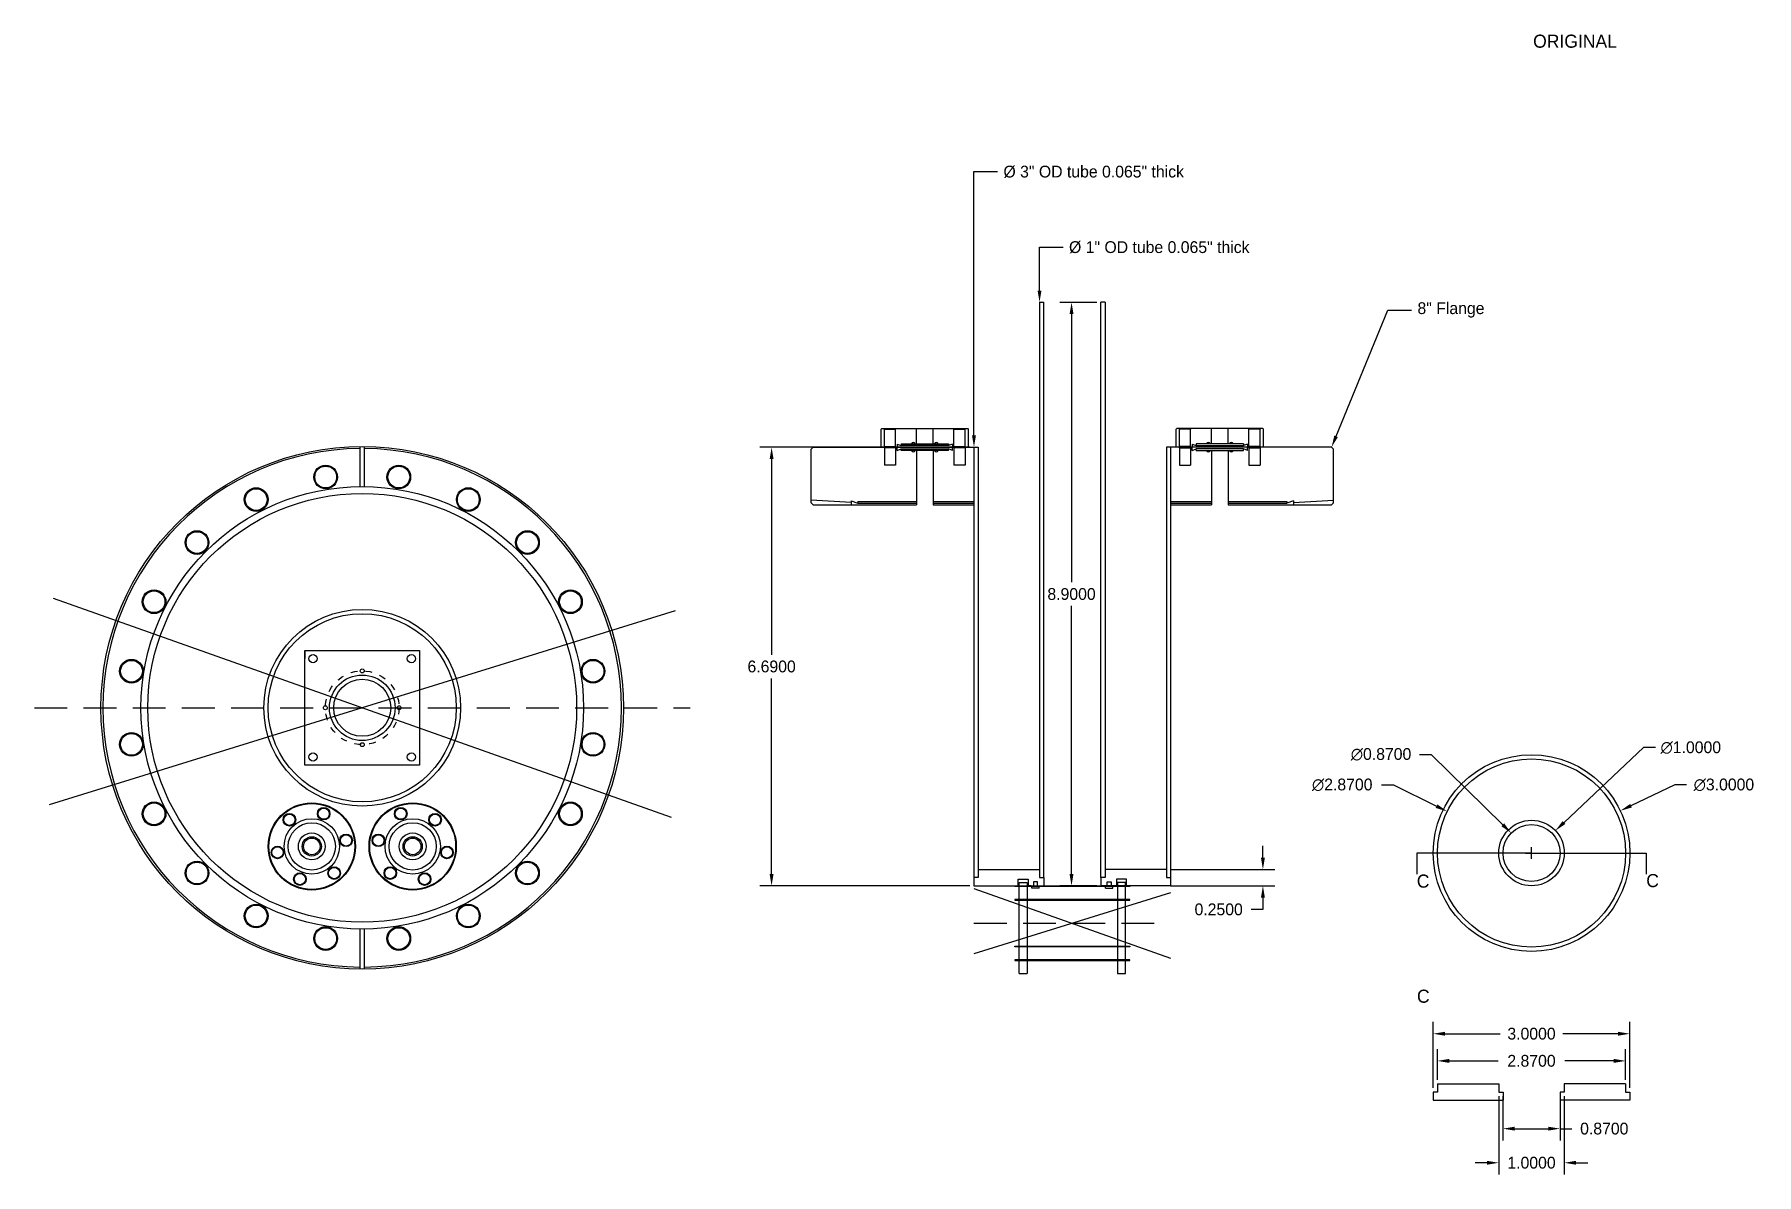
# Model space of a CAD drawing. Header units: inches. Extents: x -25 to 257, y -83 to 99.
# Drawn here: x 144.3 to 170.57, y 81.37 to 98.76 of the extents above; entities that cross this region are included whole.
import ezdxf
from ezdxf import colors
from ezdxf.entities.mleader import LeaderData, LeaderLine
from ezdxf.math import Vec2, Vec3

# ---------------------------------------------------------------- set-up
doc = ezdxf.new("R2010")
doc.units = ezdxf.units.IN
doc.header["$MEASUREMENT"] = 0
doc.linetypes.add('DASHED', pattern=[0.75, 0.5, -0.25])
doc.linetypes.add('DOT2', pattern=[0.125, 0, -0.125])
doc.dimstyles.get("Standard").update_dxf_attribs({"dimtxt": 0.18, "dimasz": 0.18, "dimexe": 0.18, "dimexo": 0.0625, "dimgap": 0.09, "dimtad": 0, "dimtih": 1, "dimtoh": 1, "dimdec": 4, "dimzin": 0, "dimdsep": 46, "dimtxsty": 'Standard', "dimcen": 0.09, "dimadec": 0, "dimazin": 0, "dimtfac": 1, "dimtdec": 4, "dimtofl": 0, "dimtmove": 0, "dimatfit": 3, "dimfxl": 1, "dimtolj": 1, "dimtzin": 0, "dimarcsym": 0})

# ---------------------------------------------------------------- blocks, each defined once
blk = doc.blocks.new('*D25')
at = {"color": 0, "lineweight": -2, "transparency": 16777216}
for p, q in [((163.04, 86.202), (163.04, 86.382)), ((161.63, 86.022), (163.22, 86.022)), ((161.63, 85.772), (163.22, 85.772)), ((163.04, 85.412), (162.86, 85.412)), ((163.04, 85.592), (163.04, 85.412))]:
    blk.add_line(p, q, dxfattribs=at)
at = {"color": 0, "transparency": 16777216}
for points in [[(163.01, 86.202), (163.07, 86.202), (163.04, 86.022)], [(163.01, 85.592), (163.07, 85.592), (163.04, 85.772)]]:
    blk.add_solid(points, dxfattribs=at)
at = {"layer": 'DEFPOINTS', "color": 0, "transparency": 16777216}
for p in [(161.568, 86.022), (161.568, 85.772), (163.04, 85.772)]:
    blk.add_point(p, dxfattribs=at)
at = {"color": 0, "transparency": 16777216, "insert": (162.365, 85.412), "char_height": 0.18, "attachment_point": 5}
blk.add_mtext('\\A1;0.2500', dxfattribs=at)
blk = doc.blocks.new('*D26')
at = {"color": 0, "lineweight": -2, "transparency": 16777216}
for p, q in [((158.57, 92.462), (155.366, 92.462)), ((155.546, 92.282), (155.546, 89.297)), ((155.546, 85.952), (155.546, 88.937)), ((158.57, 85.772), (155.366, 85.772))]:
    blk.add_line(p, q, dxfattribs=at)
at = {"color": 0, "transparency": 16777216}
for points in [[(155.516, 92.282), (155.576, 92.282), (155.546, 92.462)], [(155.516, 85.952), (155.576, 85.952), (155.546, 85.772)]]:
    blk.add_solid(points, dxfattribs=at)
at = {"layer": 'DEFPOINTS', "color": 0, "transparency": 16777216}
for p in [(158.633, 92.462), (155.546, 85.772), (158.633, 85.772)]:
    blk.add_point(p, dxfattribs=at)
at = {"color": 0, "transparency": 16777216, "insert": (155.546, 89.117), "char_height": 0.18, "attachment_point": 5}
blk.add_mtext('\\A1;6.6900', dxfattribs=at)
blk = doc.blocks.new('*D27')
at = {"color": 0, "lineweight": -2, "transparency": 16777216}
for p, q in [((160.505, 94.672), (159.941, 94.672)), ((160.121, 94.492), (160.121, 90.402)), ((160.121, 85.952), (160.121, 90.042)), ((160.505, 85.772), (159.941, 85.772))]:
    blk.add_line(p, q, dxfattribs=at)
at = {"color": 0, "transparency": 16777216}
for points in [[(160.091, 94.492), (160.151, 94.492), (160.121, 94.672)], [(160.091, 85.952), (160.151, 85.952), (160.121, 85.772)]]:
    blk.add_solid(points, dxfattribs=at)
at = {"layer": 'DEFPOINTS', "color": 0, "transparency": 16777216}
for p in [(160.121, 94.672), (160.568, 94.672), (160.568, 85.772)]:
    blk.add_point(p, dxfattribs=at)
at = {"color": 0, "transparency": 16777216, "insert": (160.121, 90.222), "char_height": 0.18, "attachment_point": 5}
blk.add_mtext('\\A1;8.9000', dxfattribs=at)
blk = doc.blocks.new('*D28')
at = {"color": 0, "lineweight": -2, "transparency": 16777216}
for p, q in [((168.847, 87.88), (167.633, 86.738)), ((169.027, 87.88), (168.847, 87.88)), ((167.047, 86.272), (167.227, 86.272)), ((167.137, 86.182), (167.137, 86.362))]:
    blk.add_line(p, q, dxfattribs=at)
at = {"color": 0, "transparency": 16777216}
blk.add_solid([(167.612, 86.76), (167.653, 86.716), (167.502, 86.615)], dxfattribs=at)
at = {"layer": 'DEFPOINTS', "color": 0, "transparency": 16777216}
for p in [(167.502, 86.615), (166.773, 85.93)]:
    blk.add_point(p, dxfattribs=at)
at = {"color": 0, "transparency": 16777216, "insert": (169.567, 87.88), "char_height": 0.18, "attachment_point": 5}
blk.add_mtext('\\A1;∅1.0000', dxfattribs=at)
blk = doc.blocks.new('*D29')
at = {"color": 0, "lineweight": -2, "transparency": 16777216}
for p, q in [((169.322, 87.312), (168.654, 86.994)), ((169.502, 87.312), (169.322, 87.312)), ((167.047, 86.272), (167.227, 86.272)), ((167.137, 86.182), (167.137, 86.362))]:
    blk.add_line(p, q, dxfattribs=at)
at = {"color": 0, "transparency": 16777216}
blk.add_solid([(168.642, 87.021), (168.667, 86.967), (168.492, 86.917)], dxfattribs=at)
at = {"layer": 'DEFPOINTS', "color": 0, "transparency": 16777216}
for p in [(168.492, 86.917), (165.783, 85.628)]:
    blk.add_point(p, dxfattribs=at)
at = {"color": 0, "transparency": 16777216, "insert": (170.072, 87.312), "char_height": 0.18, "attachment_point": 5}
blk.add_mtext('\\A1;∅3.0000', dxfattribs=at)
blk = doc.blocks.new('*D30')
at = {"color": 0, "lineweight": -2, "transparency": 16777216}
for p, q in [((165.427, 87.777), (165.607, 87.777)), ((165.607, 87.777), (166.699, 86.704)), ((167.047, 86.272), (167.227, 86.272)), ((167.137, 86.182), (167.137, 86.362))]:
    blk.add_line(p, q, dxfattribs=at)
at = {"color": 0, "transparency": 16777216}
blk.add_solid([(166.72, 86.725), (166.678, 86.682), (166.827, 86.577)], dxfattribs=at)
at = {"layer": 'DEFPOINTS', "color": 0, "transparency": 16777216}
for p in [(166.827, 86.577), (167.448, 85.967)]:
    blk.add_point(p, dxfattribs=at)
at = {"color": 0, "transparency": 16777216, "insert": (164.842, 87.777), "char_height": 0.18, "attachment_point": 5}
blk.add_mtext('\\A1;∅0.8700', dxfattribs=at)
blk = doc.blocks.new('*D31')
at = {"color": 0, "lineweight": -2, "transparency": 16777216}
for p, q in [((164.85, 87.312), (165.03, 87.312)), ((165.03, 87.312), (165.689, 86.987)), ((167.047, 86.272), (167.227, 86.272)), ((167.137, 86.182), (167.137, 86.362))]:
    blk.add_line(p, q, dxfattribs=at)
at = {"color": 0, "transparency": 16777216}
blk.add_solid([(165.702, 87.014), (165.676, 86.96), (165.85, 86.907)], dxfattribs=at)
at = {"layer": 'DEFPOINTS', "color": 0, "transparency": 16777216}
for p in [(165.85, 86.907), (168.424, 85.638)]:
    blk.add_point(p, dxfattribs=at)
at = {"color": 0, "transparency": 16777216, "insert": (164.25, 87.312), "char_height": 0.18, "attachment_point": 5}
blk.add_mtext('\\A1;∅2.8700', dxfattribs=at)
blk = doc.blocks.new('*D32')
at = {"color": 0, "lineweight": -2, "transparency": 16777216}
for p, q in [((165.702, 82.814), (165.702, 83.282)), ((168.572, 82.814), (168.572, 83.282)), ((165.882, 83.102), (166.627, 83.102)), ((168.392, 83.102), (167.647, 83.102))]:
    blk.add_line(p, q, dxfattribs=at)
at = {"color": 0, "transparency": 16777216}
for points in [[(165.882, 83.132), (165.882, 83.072), (165.702, 83.102)], [(168.392, 83.132), (168.392, 83.072), (168.572, 83.102)]]:
    blk.add_solid(points, dxfattribs=at)
at = {"layer": 'DEFPOINTS', "color": 0, "transparency": 16777216}
for p in [(168.572, 83.102), (165.702, 82.751), (168.572, 82.751)]:
    blk.add_point(p, dxfattribs=at)
at = {"color": 0, "transparency": 16777216, "insert": (167.137, 83.102), "char_height": 0.18, "attachment_point": 5}
blk.add_mtext('\\A1;2.8700', dxfattribs=at)
blk = doc.blocks.new('*D33')
at = {"color": 0, "lineweight": -2, "transparency": 16777216}
for p, q in [((165.637, 82.689), (165.637, 83.696)), ((168.637, 82.689), (168.637, 83.696)), ((165.817, 83.516), (166.657, 83.516)), ((168.457, 83.516), (167.617, 83.516))]:
    blk.add_line(p, q, dxfattribs=at)
at = {"color": 0, "transparency": 16777216}
for points in [[(165.817, 83.546), (165.817, 83.486), (165.637, 83.516)], [(168.457, 83.546), (168.457, 83.486), (168.637, 83.516)]]:
    blk.add_solid(points, dxfattribs=at)
at = {"layer": 'DEFPOINTS', "color": 0, "transparency": 16777216}
for p in [(168.637, 83.516), (165.637, 82.626), (168.637, 82.626)]:
    blk.add_point(p, dxfattribs=at)
at = {"color": 0, "transparency": 16777216, "insert": (167.137, 83.516), "char_height": 0.18, "attachment_point": 5}
blk.add_mtext('\\A1;3.0000', dxfattribs=at)
blk = doc.blocks.new('*D34')
at = {"color": 0, "lineweight": -2, "transparency": 16777216}
for p, q in [((166.637, 82.564), (166.637, 81.368)), ((167.637, 82.564), (167.637, 81.368)), ((166.457, 81.548), (166.277, 81.548)), ((167.817, 81.548), (167.997, 81.548))]:
    blk.add_line(p, q, dxfattribs=at)
at = {"color": 0, "transparency": 16777216}
for points in [[(166.457, 81.578), (166.457, 81.518), (166.637, 81.548)], [(167.817, 81.578), (167.817, 81.518), (167.637, 81.548)]]:
    blk.add_solid(points, dxfattribs=at)
at = {"layer": 'DEFPOINTS', "color": 0, "transparency": 16777216}
for p in [(166.637, 82.626), (167.637, 82.626), (167.637, 81.548)]:
    blk.add_point(p, dxfattribs=at)
at = {"color": 0, "transparency": 16777216, "insert": (167.137, 81.548), "char_height": 0.18, "attachment_point": 5}
blk.add_mtext('\\A1;1.0000', dxfattribs=at)
blk = doc.blocks.new('*D35')
at = {"color": 0, "lineweight": -2, "transparency": 16777216}
for p, q in [((166.702, 82.564), (166.702, 81.888)), ((167.572, 82.564), (167.572, 81.888)), ((166.882, 82.068), (167.392, 82.068)), ((167.572, 82.068), (167.752, 82.068))]:
    blk.add_line(p, q, dxfattribs=at)
at = {"color": 0, "transparency": 16777216}
for points in [[(166.882, 82.098), (166.882, 82.038), (166.702, 82.068)], [(167.392, 82.098), (167.392, 82.038), (167.572, 82.068)]]:
    blk.add_solid(points, dxfattribs=at)
at = {"layer": 'DEFPOINTS', "color": 0, "transparency": 16777216}
for p in [(166.702, 82.626), (167.572, 82.626), (167.572, 82.068)]:
    blk.add_point(p, dxfattribs=at)
at = {"color": 0, "transparency": 16777216, "insert": (168.247, 82.068), "char_height": 0.18, "attachment_point": 5}
blk.add_mtext('\\A1;0.8700', dxfattribs=at)

msp = doc.modelspace()

# ---------------------------------------------------------------- linework, layer by layer
for p, q in [((159.63266, 94.6724), (159.63266, 86.0224)), ((159.63266, 94.6724), (159.69766, 94.6724)), ((159.69766, 85.8974), (159.69766, 94.6724)), ((160.63266, 94.6724), (160.56766, 94.6724)), ((160.56766, 85.8974), (160.56766, 94.6724)), ((160.63266, 94.6724), (160.63266, 86.0224)), ((158.63266, 92.4624), (158.63266, 85.8974)), ((158.63266, 92.4624), (158.69766, 92.4624)), ((158.69766, 92.4624), (158.69766, 86.0224)), ((161.63266, 92.4624), (161.56766, 92.4624)), ((161.56766, 92.4624), (161.56766, 86.0224)), ((161.63266, 92.4624), (161.63266, 85.8974)), ((148.42676, 87.61272), (148.42676, 89.36272)), ((148.42676, 89.36272), (150.17676, 89.36272)), ((148.42676, 89.36272), (148.42676, 89.23772)), ((150.17676, 89.36272), (150.17676, 87.61272)), ((150.17676, 87.61272), (148.42676, 87.61272)), ((167.13739, 86.2724), (165.38739, 86.2724)), ((165.38739, 86.2724), (165.38739, 85.95186)), ((167.13739, 86.2724), (168.88739, 86.2724)), ((168.88739, 86.2724), (168.88739, 85.95186)), ((158.69766, 85.8974), (158.63266, 85.8974)), ((158.63266, 85.8974), (158.63266, 85.7724)), ((158.69766, 86.0224), (159.63266, 86.0224)), ((158.69766, 86.0224), (158.69766, 85.8974)), ((159.63266, 86.0224), (159.63266, 85.8974)), ((159.63266, 85.8974), (159.69766, 85.8974)), ((159.69766, 85.8974), (159.69766, 85.7724)), ((160.63266, 85.8974), (160.56766, 85.8974)), ((160.56766, 85.8974), (160.56766, 85.7724)), ((161.56766, 86.0224), (160.63266, 86.0224)), ((160.63266, 86.0224), (160.63266, 85.8974)), ((161.56766, 86.0224), (161.56766, 85.8974)), ((161.56766, 85.8974), (161.63266, 85.8974)), ((161.63266, 85.8974), (161.63266, 85.7724)), ((158.63266, 85.7724), (159.69766, 85.7724)), ((159.25766, 85.7624), (159.25766, 85.7724)), ((159.25766, 85.7724), (161.00766, 85.7724)), ((161.00766, 85.7624), (159.25766, 85.7624)), ((159.30454, 85.7724), (159.30454, 85.8724)), ((159.30454, 85.8724), (159.46079, 85.8724)), ((159.32019, 84.4324), (159.32019, 85.8224)), ((159.32019, 85.8224), (159.44519, 85.8224)), ((159.50766, 85.7724), (159.44516, 85.7724)), ((159.44519, 85.8224), (159.44519, 84.4324)), ((159.46079, 85.8724), (159.46079, 85.7724)), ((159.51516, 85.7374), (159.51516, 85.7624)), ((159.62516, 85.7374), (159.51516, 85.7374)), ((159.60016, 85.8349), (159.54016, 85.8349)), ((159.54016, 85.8349), (159.54016, 85.7724)), ((159.60016, 85.7724), (159.60016, 85.8349)), ((159.62516, 85.7374), (159.62516, 85.7624)), ((161.63266, 85.7724), (160.56766, 85.7724)), ((160.64016, 85.7374), (160.64016, 85.7624)), ((160.64016, 85.7374), (160.75016, 85.7374)), ((160.66516, 85.7724), (160.66516, 85.8349)), ((160.66516, 85.8349), (160.72516, 85.8349)), ((160.72516, 85.8349), (160.72516, 85.7724)), ((160.75016, 85.7374), (160.75016, 85.7624)), ((160.96079, 85.8724), (160.80454, 85.8724)), ((160.80454, 85.8724), (160.80454, 85.7724)), ((160.94514, 85.8224), (160.82014, 85.8224)), ((160.82014, 85.8224), (160.82014, 84.4324)), ((160.94514, 84.4324), (160.94514, 85.8224)), ((160.96079, 85.7724), (160.96079, 85.8724)), ((161.00766, 85.7724), (161.00766, 85.7624)), ((161.00766, 85.5624), (159.25766, 85.5624)), ((159.25766, 85.5624), (159.25766, 85.5524)), ((159.25766, 85.5524), (161.00766, 85.5524)), ((161.00766, 85.5524), (161.00766, 85.5624)), ((159.25766, 84.8424), (159.25766, 84.8524)), ((159.25766, 84.8524), (161.00766, 84.8524)), ((161.00766, 84.8524), (161.00766, 84.8424)), ((161.00766, 84.8424), (159.25766, 84.8424)), ((161.00766, 84.6424), (159.25766, 84.6424)), ((159.25766, 84.6424), (159.25766, 84.6324)), ((159.25766, 84.6324), (161.00766, 84.6324)), ((159.50766, 84.6324), (159.44516, 84.6324)), ((161.00766, 84.6324), (161.00766, 84.6424)), ((159.32019, 84.4324), (159.44519, 84.4324)), ((160.82014, 84.4324), (160.94514, 84.4324)), ((165.70239, 82.75101), (166.63739, 82.75101)), ((165.70239, 82.75101), (165.70239, 82.62601)), ((166.63739, 82.75101), (166.63739, 82.62601)), ((168.57239, 82.75101), (167.63739, 82.75101)), ((167.63739, 82.75101), (167.63739, 82.62601)), ((168.57239, 82.75101), (168.57239, 82.62601)), ((165.70239, 82.62601), (165.63739, 82.62601)), ((165.63739, 82.62601), (165.63739, 82.50101)), ((165.63739, 82.50101), (166.70239, 82.50101)), ((166.63739, 82.62601), (166.70239, 82.62601)), ((166.70239, 82.62601), (166.70239, 82.50101)), ((167.63739, 82.62601), (167.57239, 82.62601)), ((167.57239, 82.62601), (167.57239, 82.50101)), ((168.63739, 82.50101), (167.57239, 82.50101)), ((168.57239, 82.62601), (168.63739, 82.62601)), ((168.63739, 82.62601), (168.63739, 82.50101))]:
    msp.add_line(p, q)
at = {"color": 7, "linetype": 'Continuous'}
for p, q in [((157.21766, 92.7374), (157.22766, 92.7474)), ((157.21766, 92.4724), (157.21766, 92.7374)), ((157.22766, 92.7474), (158.53766, 92.7474)), ((157.26566, 92.7374), (157.25566, 92.7474)), ((157.26566, 92.4724), (157.26566, 92.7374)), ((157.26566, 92.7374), (157.43766, 92.7374)), ((157.43766, 92.7374), (157.44766, 92.7474)), ((157.43766, 92.4724), (157.43766, 92.7374)), ((157.75666, 92.5124), (157.75666, 92.7474)), ((158.00866, 92.5124), (158.00866, 92.7474)), ((158.32766, 92.7374), (158.31766, 92.7474)), ((158.32766, 92.7374), (158.49966, 92.7374)), ((158.32766, 92.4724), (158.32766, 92.7374)), ((158.49966, 92.7374), (158.50966, 92.7474)), ((158.49966, 92.4724), (158.49966, 92.7374)), ((158.54766, 92.7374), (158.53766, 92.7474)), ((158.54766, 92.4724), (158.54766, 92.7374)), ((161.71766, 92.7374), (161.72766, 92.7474)), ((161.71766, 92.4724), (161.71766, 92.7374)), ((163.03766, 92.7474), (161.72766, 92.7474)), ((161.76566, 92.7374), (161.75566, 92.7474)), ((161.93766, 92.7374), (161.76566, 92.7374)), ((161.76566, 92.4724), (161.76566, 92.7374)), ((161.93766, 92.7374), (161.94766, 92.7474)), ((161.93766, 92.4724), (161.93766, 92.7374)), ((162.25666, 92.5124), (162.25666, 92.7474)), ((162.50866, 92.5124), (162.50866, 92.7474)), ((162.82766, 92.7374), (162.81766, 92.7474)), ((162.82766, 92.4724), (162.82766, 92.7374)), ((162.99966, 92.7374), (162.82766, 92.7374)), ((162.99966, 92.7374), (163.00966, 92.7474)), ((162.99966, 92.4724), (162.99966, 92.7374)), ((163.04766, 92.7374), (163.03766, 92.7474)), ((163.04766, 92.4724), (163.04766, 92.7374)), ((149.27051, 91.86257), (149.27051, 92.4726)), ((149.33301, 92.4726), (149.33301, 91.86257)), ((157.22766, 92.4624), (157.21766, 92.4724)), ((157.25566, 92.4624), (157.26566, 92.4724)), ((157.26566, 92.4724), (157.43766, 92.4724)), ((157.44766, 92.4624), (157.43766, 92.4724)), ((157.46066, 92.51097), (157.46066, 92.4624)), ((157.46066, 92.51097), (157.52266, 92.4884)), ((157.52266, 92.5124), (157.52266, 92.4884)), ((157.52266, 92.5124), (158.24266, 92.5124)), ((158.24266, 92.4884), (157.52266, 92.4884)), ((158.24266, 92.5124), (158.24266, 92.4884)), ((158.30466, 92.51097), (158.24266, 92.4884)), ((158.30466, 92.51097), (158.30466, 92.4624)), ((158.31766, 92.4624), (158.32766, 92.4724)), ((158.32766, 92.4724), (158.49966, 92.4724)), ((158.50966, 92.4624), (158.49966, 92.4724)), ((158.53766, 92.4624), (158.54766, 92.4724)), ((161.72766, 92.4624), (161.71766, 92.4724)), ((161.75566, 92.4624), (161.76566, 92.4724)), ((161.93766, 92.4724), (161.76566, 92.4724)), ((161.94766, 92.4624), (161.93766, 92.4724)), ((161.96066, 92.51097), (162.02266, 92.4884)), ((161.96066, 92.51097), (161.96066, 92.4624)), ((162.74266, 92.5124), (162.02266, 92.5124)), ((162.02266, 92.5124), (162.02266, 92.4884)), ((162.02266, 92.4884), (162.74266, 92.4884)), ((162.74266, 92.5124), (162.74266, 92.4884)), ((162.80466, 92.51097), (162.74266, 92.4884)), ((162.80466, 92.51097), (162.80466, 92.4624)), ((162.81766, 92.4624), (162.82766, 92.4724)), ((162.99966, 92.4724), (162.82766, 92.4724)), ((163.00966, 92.4624), (162.99966, 92.4724)), ((163.03766, 92.4624), (163.04766, 92.4724)), ((156.14766, 92.4324), (156.17766, 92.4624)), ((156.14766, 91.65242), (156.14766, 92.4324)), ((156.17766, 92.4624), (158.63266, 92.4624)), ((157.22766, 92.4624), (158.53766, 92.4624)), ((157.25566, 92.4624), (157.26566, 92.4524)), ((157.43766, 92.4524), (157.26566, 92.4524)), ((157.26566, 92.4524), (157.26566, 92.1874)), ((157.44766, 92.4624), (157.43766, 92.4524)), ((157.43766, 92.4524), (157.43766, 92.1874)), ((157.46066, 92.41384), (157.46066, 92.4624)), ((157.46066, 92.41384), (157.52266, 92.4364)), ((157.52266, 92.4364), (158.24266, 92.4364)), ((157.52266, 92.4124), (157.52266, 92.4364)), ((158.24266, 92.4124), (157.52266, 92.4124)), ((157.75666, 92.4124), (157.75666, 91.5824)), ((158.00866, 92.4124), (158.00866, 91.5824)), ((158.24266, 92.4124), (158.24266, 92.4364)), ((158.30466, 92.41384), (158.24266, 92.4364)), ((158.30466, 92.41384), (158.30466, 92.4624)), ((158.31766, 92.4624), (158.32766, 92.4524)), ((158.32766, 92.4524), (158.32766, 92.1874)), ((158.49966, 92.4524), (158.32766, 92.4524)), ((158.50966, 92.4624), (158.49966, 92.4524)), ((158.49966, 92.4524), (158.49966, 92.1874)), ((164.08766, 92.4624), (161.63266, 92.4624)), ((163.03766, 92.4624), (161.72766, 92.4624)), ((161.75566, 92.4624), (161.76566, 92.4524)), ((161.76566, 92.4524), (161.76566, 92.1874)), ((161.76566, 92.4524), (161.93766, 92.4524)), ((161.94766, 92.4624), (161.93766, 92.4524)), ((161.93766, 92.4524), (161.93766, 92.1874)), ((161.96066, 92.41384), (161.96066, 92.4624)), ((161.96066, 92.41384), (162.02266, 92.4364)), ((162.02266, 92.4124), (162.02266, 92.4364)), ((162.74266, 92.4364), (162.02266, 92.4364)), ((162.02266, 92.4124), (162.74266, 92.4124)), ((162.25666, 92.4124), (162.25666, 91.5824)), ((162.50866, 92.4124), (162.50866, 91.5824)), ((162.80466, 92.41384), (162.74266, 92.4364)), ((162.74266, 92.4124), (162.74266, 92.4364)), ((162.80466, 92.41384), (162.80466, 92.4624)), ((162.81766, 92.4624), (162.82766, 92.4524)), ((162.82766, 92.4524), (162.99966, 92.4524)), ((162.82766, 92.4524), (162.82766, 92.1874)), ((163.00966, 92.4624), (162.99966, 92.4524)), ((162.99966, 92.4524), (162.99966, 92.1874)), ((164.11766, 92.4324), (164.08766, 92.4624)), ((164.11766, 91.65242), (164.11766, 92.4324)), ((157.43766, 92.1874), (157.26566, 92.1874)), ((158.49966, 92.1874), (158.32766, 92.1874)), ((161.76566, 92.1874), (161.93766, 92.1874)), ((162.82766, 92.1874), (162.99966, 92.1874)), ((156.75766, 91.62045), (156.14766, 91.65242)), ((156.14778, 91.6124), (156.14778, 91.65242)), ((156.14778, 91.6124), (156.17779, 91.5824)), ((156.17779, 91.5824), (157.75666, 91.5824)), ((156.75766, 91.64662), (156.75766, 91.62045)), ((156.75766, 91.64662), (156.86266, 91.6084)), ((156.75781, 91.62045), (156.75781, 91.5824)), ((156.86266, 91.6324), (156.86266, 91.6084)), ((156.86266, 91.6324), (157.75666, 91.6324)), ((156.86266, 91.6084), (157.75666, 91.6084)), ((158.00866, 91.6324), (158.63266, 91.6324)), ((158.00866, 91.6084), (158.63266, 91.6084)), ((158.00866, 91.5824), (158.63266, 91.5824)), ((161.63266, 91.6324), (162.25666, 91.6324)), ((161.63266, 91.6084), (162.25666, 91.6084)), ((161.63266, 91.5824), (162.25666, 91.5824)), ((162.50866, 91.6324), (163.40266, 91.6324)), ((162.50866, 91.6084), (163.40266, 91.6084)), ((162.50866, 91.5824), (164.08754, 91.5824)), ((163.50766, 91.64662), (163.40266, 91.6084)), ((163.40266, 91.6324), (163.40266, 91.6084)), ((163.50752, 91.62045), (163.50752, 91.5824)), ((163.50766, 91.62045), (164.11766, 91.65242)), ((163.50766, 91.64662), (163.50766, 91.62045)), ((164.08754, 91.5824), (164.11754, 91.6124)), ((164.11754, 91.6124), (164.11754, 91.65242)), ((149.27051, 84.50284), (149.27051, 85.11286)), ((149.33301, 85.11286), (149.33301, 84.50284))]:
    msp.add_line(p, q, dxfattribs=at)
at = {"color": 1}
for p, q in [((144.58878, 90.15739), (154.01474, 86.81804)), ((154.07733, 89.96892), (144.52619, 87.00651)), ((158.63266, 85.73381), (161.63266, 84.671)), ((161.63266, 85.66765), (158.63266, 84.73716))]:
    msp.add_line(p, q, dxfattribs=at)
at = {"color": 1, "linetype": 'DASHED'}
for p, q in [((144.30176, 88.48772), (154.30176, 88.48772)), ((158.63266, 85.2024), (161.63266, 85.2024))]:
    msp.add_line(p, q, dxfattribs=at)
at = {"color": 7, "linetype": 'Continuous'}
for centre, radius in [((149.30176, 88.48772), 3.985), ((148.74423, 92.00784), 0.181), ((148.74423, 92.00784), 0.166), ((149.85929, 92.00784), 0.181), ((149.85929, 92.00784), 0.166), ((149.30176, 88.48772), 3.375), ((149.30176, 88.48772), 3.27), ((147.68374, 91.66327), 0.181), ((147.68374, 91.66327), 0.166), ((150.91978, 91.66327), 0.181), ((150.91978, 91.66327), 0.166), ((146.78163, 91.00785), 0.181), ((146.78163, 91.00785), 0.166), ((151.82189, 91.00785), 0.181), ((151.82189, 91.00785), 0.166), ((146.12621, 90.10574), 0.181), ((146.12621, 90.10574), 0.166), ((152.47731, 90.10574), 0.181), ((152.47731, 90.10574), 0.166), ((145.78164, 89.04525), 0.181), ((145.78164, 89.04525), 0.166), ((152.82188, 89.04525), 0.181), ((152.82188, 89.04525), 0.166), ((145.78164, 87.93019), 0.181), ((145.78164, 87.93019), 0.166), ((152.82188, 87.93019), 0.181), ((152.82188, 87.93019), 0.166), ((146.12621, 86.8697), 0.181), ((146.12621, 86.8697), 0.166), ((148.53221, 86.37341), 0.665), ((148.53221, 86.37341), 0.655), ((148.71383, 86.87239), 0.096), ((148.71383, 86.87239), 0.086), ((150.07131, 86.37341), 0.665), ((150.07131, 86.37341), 0.655), ((149.88969, 86.87239), 0.096), ((149.88969, 86.87239), 0.086), ((152.47731, 86.8697), 0.181), ((152.47731, 86.8697), 0.166), ((148.19089, 86.78018), 0.096), ((148.19089, 86.78018), 0.086), ((148.53221, 86.37341), 0.422), ((148.53221, 86.37341), 0.36), ((150.07131, 86.37341), 0.422), ((150.07131, 86.37341), 0.36), ((150.41263, 86.78018), 0.096), ((150.41263, 86.78018), 0.086), ((148.53221, 86.37341), 0.20501), ((148.53221, 86.37341), 0.14699), ((148.53221, 86.37341), 0.126), ((149.05515, 86.46562), 0.096), ((149.05515, 86.46562), 0.086), ((149.54837, 86.46562), 0.096), ((149.54837, 86.46562), 0.086), ((150.07131, 86.37341), 0.20501), ((150.07131, 86.37341), 0.14699), ((150.07131, 86.37341), 0.126), ((148.00928, 86.2812), 0.096), ((148.00928, 86.2812), 0.086), ((150.59424, 86.2812), 0.096), ((150.59424, 86.2812), 0.086), ((146.78163, 85.96759), 0.181), ((146.78163, 85.96759), 0.166), ((148.3506, 85.87443), 0.096), ((148.3506, 85.87443), 0.086), ((148.87353, 85.96664), 0.096), ((148.87353, 85.96664), 0.086), ((149.72998, 85.96664), 0.096), ((149.72998, 85.96664), 0.086), ((150.25292, 85.87443), 0.096), ((150.25292, 85.87443), 0.086), ((151.82189, 85.96759), 0.181), ((151.82189, 85.96759), 0.166), ((147.68374, 85.31217), 0.181), ((147.68374, 85.31217), 0.166), ((150.91978, 85.31217), 0.181), ((150.91978, 85.31217), 0.166), ((148.74423, 84.9676), 0.181), ((148.74423, 84.9676), 0.166), ((149.85929, 84.9676), 0.181), ((149.85929, 84.9676), 0.166)]:
    msp.add_circle(centre, radius, dxfattribs=at)
for centre, radius in [((149.30176, 88.48772), 1.5), ((149.30176, 88.48772), 1.435), ((148.55176, 89.23772), 0.0625), ((149.30176, 89.05022), 0.03), ((150.05176, 89.23772), 0.0625), ((149.30176, 88.48772), 0.5), ((149.30176, 88.48772), 0.435), ((148.73926, 88.48772), 0.03), ((149.86426, 88.48772), 0.03), ((148.55176, 87.73772), 0.0625), ((149.30176, 87.92522), 0.03), ((150.05176, 87.73772), 0.0625), ((167.13739, 86.2724), 1.5), ((167.13739, 86.2724), 1.435), ((167.13739, 86.2724), 0.5), ((167.13739, 86.2724), 0.435)]:
    msp.add_circle(centre, radius)
at = {"linetype": 'DOT2'}
msp.add_circle((149.30176, 88.48772), 0.5625, dxfattribs=at)
at = {"color": 7, "linetype": 'Continuous'}
for centre, radius, start, end in [((157.70666, 92.50476), 0.03, 14.772968, 165.227032), ((158.05866, 92.50476), 0.03, 14.772968, 165.227032), ((162.20666, 92.50476), 0.03, 14.772968, 165.227032), ((162.55866, 92.50476), 0.03, 14.772968, 165.227032), ((149.30176, 88.48772), 3.955, 90.452721, 269.547279), ((149.30176, 88.48772), 3.955, 270.452721, 89.547279), ((157.70666, 92.42005), 0.03, 194.772968, 345.227032), ((158.05866, 92.42005), 0.03, 194.772968, 345.227032), ((162.20666, 92.42005), 0.03, 194.772968, 345.227032), ((162.55866, 92.42005), 0.03, 194.772968, 345.227032)]:
    msp.add_arc(centre, radius, start, end, dxfattribs=at)

# ---------------------------------------------------------------- texts
at = {"char_height": 0.2, "attachment_point": 1}
for s, width, insert in [('ORIGINAL', 19.1699419, (167.16179, 98.75545)), ('C', 0.591278, (165.38739, 85.94418)), ('C', 0.591278, (168.88739, 85.95186)), ('C', 0.591278, (165.39018, 84.18844))]:
    msp.add_mtext_dynamic_manual_height_columns(s, width=width, gutter_width=1, heights=[0], dxfattribs=dict(at, insert=insert))

# ---------------------------------------------------------------- dimensions: what is measured, and where the dimension line sits
for base, p1, p2, picture, middle in [((160.12058, 94.6724), (160.56766, 85.7724), (160.56766, 94.6724), '*D27', (160.12058, 90.2224)), ((155.54556, 85.7724), (158.63266, 92.4624), (158.63266, 85.7724), '*D26', (155.54556, 89.1174)), ((163.04032, 85.7724), (161.56766, 86.0224), (161.56766, 85.7724), '*D25', (162.36532, 85.4124))]:
    dim = msp.add_linear_dim(base=base, p1=p1, p2=p2, angle=90, dimstyle='Standard')
    dim.commit()
    dim.dimension.update_dxf_attribs({"geometry": picture, "text_midpoint": middle})
for p1, p2, picture, middle in [((167.44752, 85.96737), (166.82726, 86.57744), '*D30', (164.84232, 87.77735)), ((166.77307, 85.92996), (167.50172, 86.61485), '*D28', (169.5674, 87.87971)), ((168.4243, 85.6375), (165.85049, 86.90731), '*D31', (164.25006, 87.31206)), ((165.78292, 85.62788), (168.49186, 86.91693), '*D29', (170.07223, 87.31206))]:
    dim = msp.add_diameter_dim_2p(p1=p1, p2=p2, dimstyle='Standard')
    dim.commit()
    dim.dimension.update_dxf_attribs({"geometry": picture, "text_midpoint": middle, "dimtype": 163})
for base, p1, p2, picture, middle in [((168.63739, 83.51643), (165.63739, 82.62601), (168.63739, 82.62601), '*D33', (167.13739, 83.51643)), ((168.57239, 83.10164), (165.70239, 82.75101), (168.57239, 82.75101), '*D32', (167.13739, 83.10164)), ((167.63739, 81.54811), (166.63739, 82.62601), (167.63739, 82.62601), '*D34', (167.13739, 81.54811)), ((167.57239, 82.06827), (166.70239, 82.62601), (167.57239, 82.62601), '*D35', (168.24739, 82.06827))]:
    dim = msp.add_linear_dim(base=base, p1=p1, p2=p2, dimstyle='Standard')
    dim.commit()
    dim.dimension.update_dxf_attribs({"geometry": picture, "text_midpoint": middle})

# ---------------------------------------------------------------- leaders
ml = msp.add_multileader_mtext('Standard')
ml.set_content('%%C 3" OD tube 0.065" thick', color=256)
ml.set_leader_properties()
ml.build(insert=Vec2(0, 0))
ml.multileader.update_dxf_attribs({"dogleg_length": 0.36, "arrow_head_size": 0.18})
ctx = ml.context
ctx.base_point, ctx.char_height, ctx.arrow_head_size, ctx.landing_gap_size, ctx.plane_origin = Vec3(158.99266, 96.66647), 0.18, 0.18, 0.09, Vec3(158.63266, 92.4624)
notes = []
notes.append((ctx, [(0, (1, 1, 0), (158.63266, 96.66647), (1, 0), 0.36, [(0, [(158.63266, 92.4624)], 0, [])])]))
ctx.mtext.insert, ctx.mtext.flow_direction = Vec3(159.08266, 96.75647), 5
ml = msp.add_multileader_mtext('Standard')
ml.set_content('%%C 1" OD tube 0.065" thick', color=256)
ml.set_leader_properties()
ml.build(insert=Vec2(0, 0))
ml.multileader.update_dxf_attribs({"dogleg_length": 0.36, "arrow_head_size": 0.18})
ctx = ml.context
ctx.base_point, ctx.char_height, ctx.arrow_head_size, ctx.landing_gap_size, ctx.plane_origin = Vec3(159.99266, 95.51444), 0.18, 0.18, 0.09, Vec3(159.63266, 94.6724)
notes.append((ctx, [(0, (1, 1, 0), (159.63266, 95.51444), (1, 0), 0.36, [(0, [(159.63266, 94.6724)], 0, [])])]))
ctx.mtext.insert, ctx.mtext.flow_direction = Vec3(160.08266, 95.60444), 5
ml = msp.add_multileader_mtext('Standard')
ml.set_content('8" Flange', color=256)
ml.set_leader_properties()
ml.build(insert=Vec2(0, 0))
ml.multileader.update_dxf_attribs({"dogleg_length": 0.36, "arrow_head_size": 0.18})
ctx = ml.context
ctx.base_point, ctx.char_height, ctx.arrow_head_size, ctx.landing_gap_size, ctx.plane_origin = Vec3(165.30763, 94.55298), 0.18, 0.18, 0.09, Vec3(164.08766, 92.4624)
notes.append((ctx, [(0, (1, 1, 0), (164.94763, 94.55298), (1, 0), 0.36, [(0, [(164.08766, 92.4624)], 0, [])])]))
ctx.mtext.insert, ctx.mtext.flow_direction = Vec3(165.39763, 94.67298), 5
for ctx, leaders in notes:
    for number, flags, end, landing, length, lines in leaders:
        leader = LeaderData()
        leader.index, (leader.has_last_leader_line, leader.has_dogleg_vector, leader.attachment_direction) = number, flags
        leader.last_leader_point, leader.dogleg_vector, leader.dogleg_length = Vec3(end), Vec3(landing), length
        for number, points, colour, breaks in lines:
            line = LeaderLine()
            line.index, line.vertices, line.color, line.breaks = number, Vec3.list(points), colors.encode_raw_color(colour), breaks
            leader.lines.append(line)
        ctx.leaders.append(leader)

doc.saveas('drawing.dxf')
